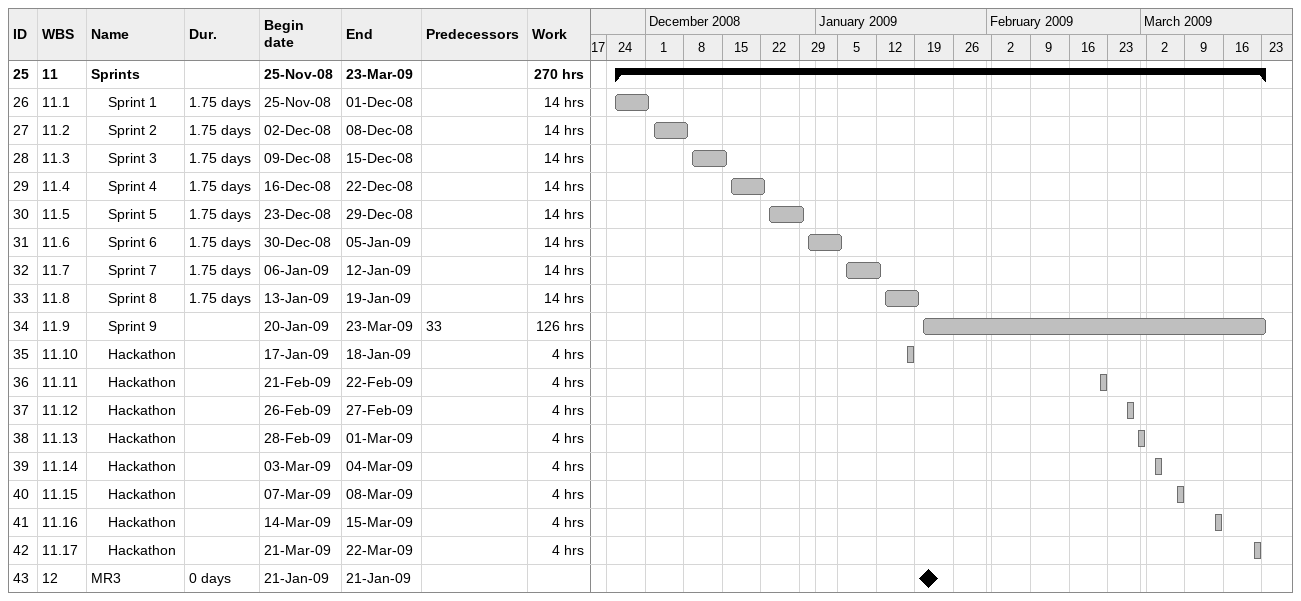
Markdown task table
| ID | WBS | Task | Duration | Start | Finish | Predecessors | Work (h) |
|---|---|---|---|---|---|---|---|
| 25 | 11 | **Sprints** |  | 2008-11-25 | 2009-03-23 |  | 270 |
| 26 | 11.1 | Sprint 1 | 1.75d | 2008-11-25 | 2008-12-01 |  | 14 |
| 27 | 11.2 | Sprint 2 | 1.75d | 2008-12-02 | 2008-12-08 |  | 14 |
| 28 | 11.3 | Sprint 3 | 1.75d | 2008-12-09 | 2008-12-15 |  | 14 |
| 29 | 11.4 | Sprint 4 | 1.75d | 2008-12-16 | 2008-12-22 |  | 14 |
| 30 | 11.5 | Sprint 5 | 1.75d | 2008-12-23 | 2008-12-29 |  | 14 |
| 31 | 11.6 | Sprint 6 | 1.75d | 2008-12-30 | 2009-01-05 |  | 14 |
| 32 | 11.7 | Sprint 7 | 1.75d | 2009-01-06 | 2009-01-12 |  | 14 |
| 33 | 11.8 | Sprint 8 | 1.75d | 2009-01-13 | 2009-01-19 |  | 14 |
| 34 | 11.9 | Sprint 9 |  | 2009-01-20 | 2009-03-23 | 33 | 126 |
| 35 | 11.10 | Hackathon |  | 2009-01-17 | 2009-01-18 |  | 4 |
| 36 | 11.11 | Hackathon |  | 2009-02-21 | 2009-02-22 |  | 4 |
| 37 | 11.12 | Hackathon |  | 2009-02-26 | 2009-02-27 |  | 4 |
| 38 | 11.13 | Hackathon |  | 2009-02-28 | 2009-03-01 |  | 4 |
| 39 | 11.14 | Hackathon |  | 2009-03-03 | 2009-03-04 |  | 4 |
| 40 | 11.15 | Hackathon |  | 2009-03-07 | 2009-03-08 |  | 4 |
| 41 | 11.16 | Hackathon |  | 2009-03-14 | 2009-03-15 |  | 4 |
| 42 | 11.17 | Hackathon |  | 2009-03-21 | 2009-03-22 |  | 4 |
| 43 | 12 | MR3 | 0d | 2009-01-21 | 2009-01-21 |  |  |
